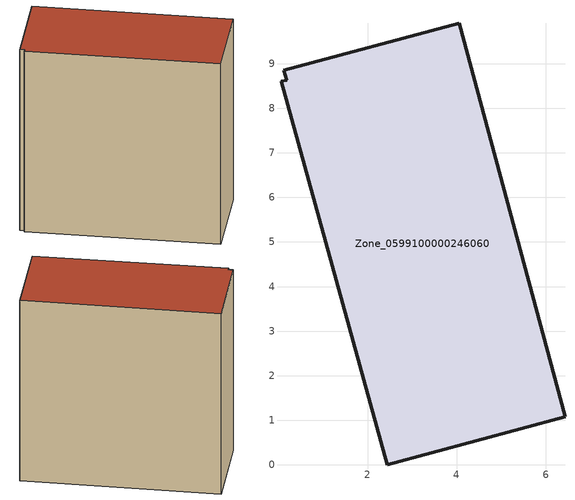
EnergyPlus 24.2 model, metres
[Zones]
Zone_0599100000246060
 floor ground (C_G): 2.44,0 0.06,8.61 0.18,8.63 0.12,8.85 4.05,9.91 6.43,1.07 z0
 wall outside (C_F): 2.44,0 6.43,1.07 4.05,9.91 0.12,8.85 0.18,8.63 0.06,8.61 2.44,0 z0:9.32
 roof outside (C_R): 0.06,8.61 2.44,0 6.43,1.07 4.05,9.91 0.12,8.85 0.18,8.63 z9.32
[BUILDING]
Pand.0599100000246060: North Axis=0; Terrain=City; Loads Convergence Tolerance Value=0.04; Temperature Convergence Tolerance Value=0.4; Solar Distribution=FullExterior; Maximum Number of Warmup Days=25; Minimum Number of Warmup Days=1
[Site:Location]
Rotterdam.The.Hague.AP_ZH_NLD Design_Conditions: Latitude=51.96; Longitude=4.45; Time Zone=1; Elevation=-4.5
[SITE:GROUNDTEMPERATURE:BUILDINGSURFACE]
18, 18, 18, 18, 18, 18, 18, 18, 18, 18, 18, 18
[MATERIAL] Thermal Absorptance=0.9; Solar Absorptance=0.7; Visible Absorptance=0.7
Name | Roughness | Thickness | Conductivity | Density | Specific Heat
G.TI.1946 | MediumSmooth | 0.15 | 1 | 540 | 1210
F.TI.1946 | Rough | 0.3 | 0.857143 | 1920 | 840
R.TI.1946 | MediumRough | 0.2 | 0.1 | 1500 | 1000
[CONSTRUCTION]
C_G: G.TI.1946
C_F: F.TI.1946
C_R: R.TI.1946
[ZONE]
Zone_0599100000246060: Type=1; Multiplier=1; Ceiling Height=Autocalculate; Volume=Autocalculate; Floor Area=autocalculate; Part of Total Floor Area=Yes
[ZONEINFILTRATION:DESIGNFLOWRATE]
Infil_Zone_0599100000246060: Zone or ZoneList or Space or SpaceList=Zone_0599100000246060; Schedule=AlwaysOn; Design Flow Rate Calculation Method=Flow/Area; Flow Rate per Floor Area=0.003; Constant Term Coefficient=1; Temperature Term Coefficient=0; Velocity Term Coefficient=0; Velocity Squared Term Coefficient=0
[HVACTEMPLATE:ZONE:IDEALLOADSAIRSYSTEM]
Zone_0599100000246060: Maximum Heating Supply Air Temperature=50; Minimum Cooling Supply Air Temperature=13; Maximum Heating Supply Air Humidity Ratio=0.0156; Minimum Cooling Supply Air Humidity Ratio=0.0077; Heating Limit=NoLimit; Cooling Limit=NoLimit; Dehumidification Control Type=ConstantSensibleHeatRatio; Cooling Sensible Heat Ratio=0.7; Dehumidification Setpoint=60; Humidification Control Type=None; Humidification Setpoint=30; Outdoor Air Method=None; Outdoor Air Flow Rate per Person=0.00944; Outdoor Air Flow Rate per Zone Floor Area=0; Outdoor Air Flow Rate per Zone=0; Demand Controlled Ventilation Type=None; Outdoor Air Economizer Type=NoEconomizer; Heat Recovery Type=None; Sensible Heat Recovery Effectiveness=0.7; Latent Heat Recovery Effectiveness=0.65
[ZONECONTROL:THERMOSTAT]
ThermostatControl_Zone_0599100000246060: Zone or ZoneList=Zone_0599100000246060; Control Type Schedule=DualSetpointControlType; Control 1=Thermostat_Zone_0599100000246060; Temperature Difference Between Cutout And Setpoint=0
[THERMOSTATSETPOINT:DUALSETPOINT]
Thermostat_Zone_0599100000246060: Heating Setpoint Temperature Schedule=HeatingSetpoint_Zone_0599100000246060; Cooling Setpoint Temperature Schedule=CoolingSetpoint_Zone_0599100000246060
[SCHEDULE:COMPACT]
HeatingSetpoint_Zone_0599100000246060: Through: 12/31, For: AllDays, Until: 24:00, 21
CoolingSetpoint_Zone_0599100000246060: Through: 12/31, For: AllDays, Until: 24:00, 24
DualSetpointControlType: Through: 12/31, For: AllDays, Until: 24:00, 4
AlwaysOn: Through: 12/31, For: AllDays, Until: 24:00, 1
